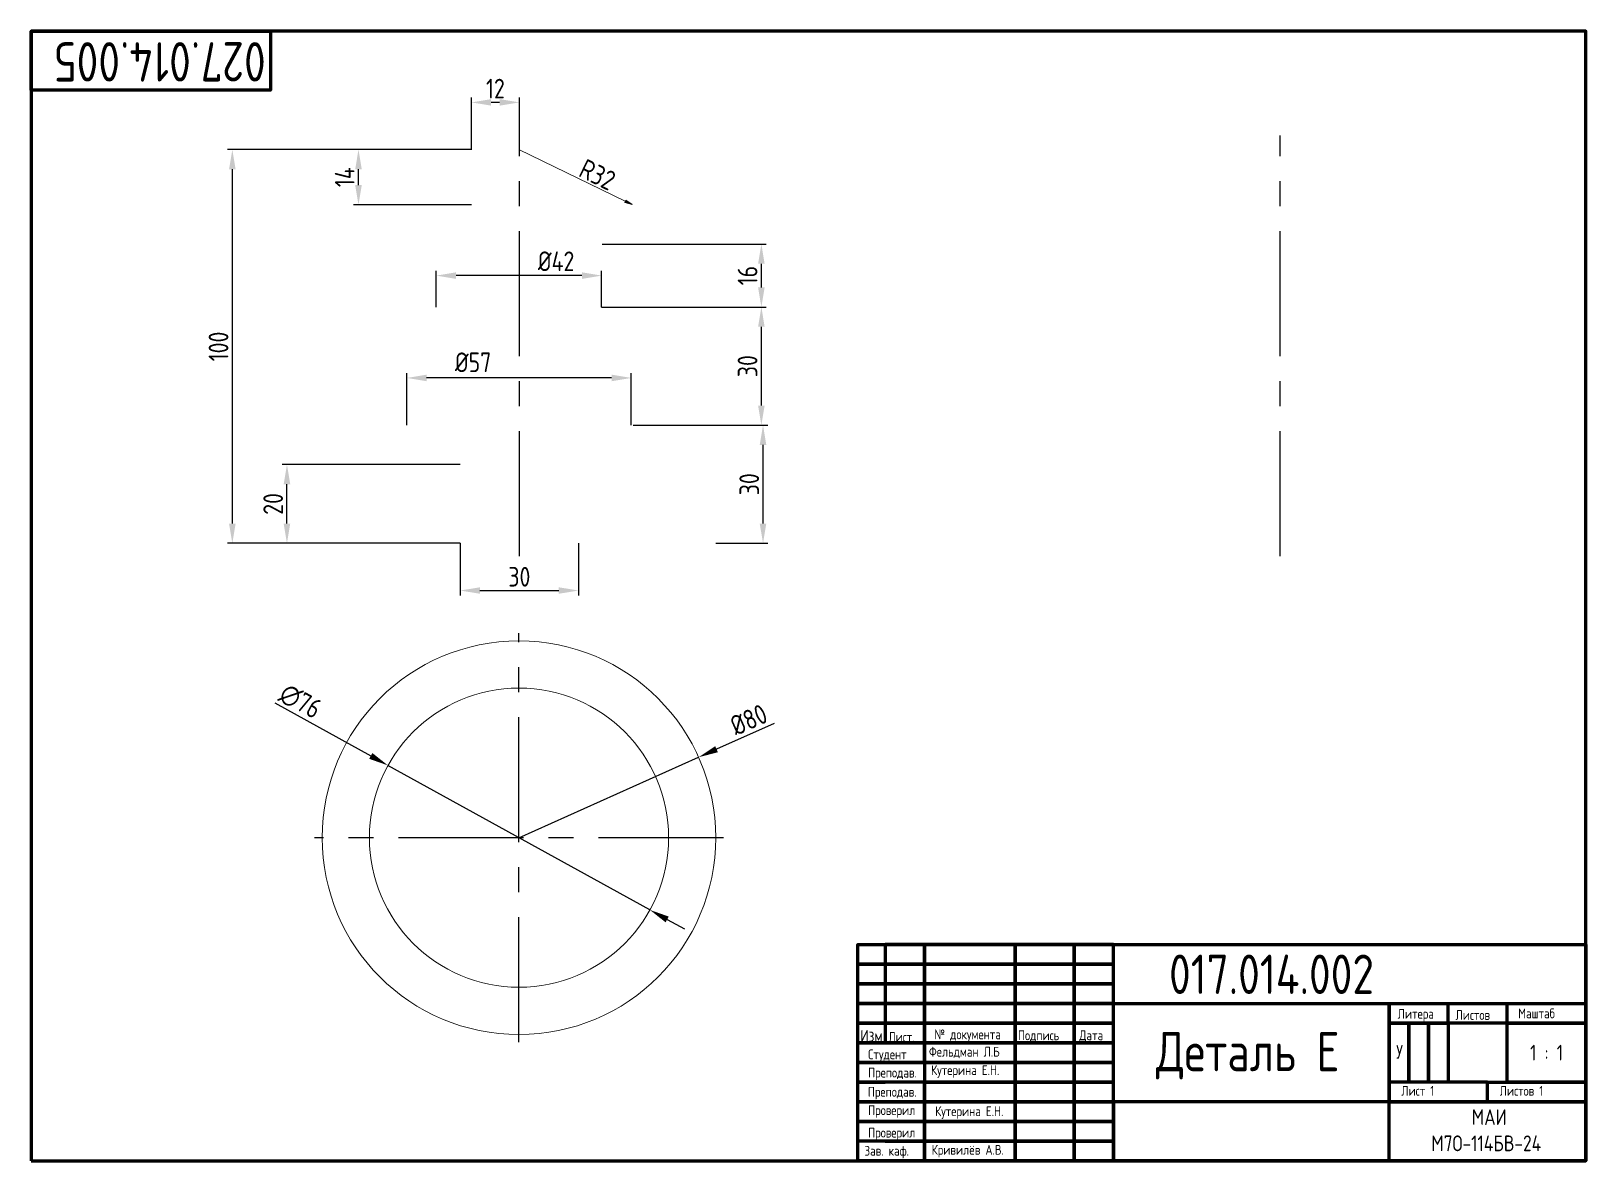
# Paper-space layout 'Деталь Е' of a CAD drawing. Header units: millimetres. Extents: x 20 to 415, y 5 to 292.
import ezdxf

# ---------------------------------------------------------------- set-up
doc = ezdxf.new("R2010")
doc.units = ezdxf.units.MM
doc.linetypes.add('CENTER', pattern=[50.8, 31.75, -6.35, 6.35, -6.35])
for name, color, linetype, lineweight in [('AM_5', 3, 'Continuous', 25), ('Оси', 1, 'CENTER', 30), ('Основной', 5, 'Continuous', 70), ('Текст', 3, 'Continuous', 20), ('Тонкая', 250, 'Continuous', 20)]:
    doc.layers.add(name, color=color, linetype=linetype, lineweight=lineweight)
doc.styles.get("Standard").update_dxf_attribs({"font": 'arial.ttf'})
doc.styles.add('ГОСТ', font='GOST_A.TTF')
doc.dimstyles.new('Apx$0', dxfattribs={"dimtxt": 5, "dimasz": 5, "dimexe": 1.25, "dimexo": 0, "dimgap": 1, "dimtad": 1, "dimdsep": 46, "dimtxsty": 'ГОСТ', "dimcen": 5, "dimclrd": 256, "dimclre": 256, "dimclrt": 256, "dimadec": 0, "dimazin": 2, "dimtp": 0.1, "dimtm": 0.1, "dimtfac": 0.71, "dimtmove": 1, "dimatfit": 3, "dimldrblk": 'NONE', "dimfxl": 1, "dimlwd": -1, "dimlwe": -1, "dimarcsym": 0})
doc.dimstyles.new('Apx$3', dxfattribs={"dimtxt": 5, "dimasz": 5, "dimexe": 1.25, "dimexo": 0, "dimgap": 1, "dimtad": 1, "dimdsep": 46, "dimtxsty": 'ГОСТ', "dimcen": 5, "dimclrd": 256, "dimclre": 256, "dimclrt": 256, "dimadec": 0, "dimazin": 2, "dimtp": 0.1, "dimtm": 0.1, "dimtfac": 0.71, "dimtmove": 1, "dimatfit": 3, "dimldrblk": 'NONE', "dimfxl": 1, "dimlwd": -1, "dimlwe": -1, "dimarcsym": 0})
doc.dimstyles.new('Apx$4', dxfattribs={"dimtxt": 5, "dimasz": 5, "dimexe": 1.25, "dimexo": 0, "dimgap": 1, "dimtad": 1, "dimdsep": 46, "dimtxsty": 'ГОСТ', "dimcen": 5, "dimclrd": 256, "dimclre": 256, "dimclrt": 256, "dimadec": 0, "dimazin": 2, "dimtp": 0.1, "dimtm": 0.1, "dimtfac": 0.71, "dimtmove": 1, "dimatfit": 3, "dimldrblk": 'NONE', "dimfxl": 1, "dimlwd": -1, "dimlwe": -1, "dimarcsym": 0})

# ---------------------------------------------------------------- blocks, each defined once
blk = doc.blocks.new('*D14')
at = {"layer": 'AM_5', "transparency": 16777216}
for p, q in [((181.95, 191.89), (207.2, 191.89)), ((205.95, 166.89), (205.95, 186.89)), ((193.95, 161.89), (207.2, 161.89))]:
    blk.add_line(p, q, dxfattribs=at)
for points in [[(205.11, 186.89), (206.78, 186.89), (205.95, 191.89)], [(205.11, 166.89), (206.78, 166.89), (205.95, 161.89)]]:
    blk.add_solid(points, dxfattribs=at)
at = {"layer": 'Defpoints', "color": 0, "transparency": 16777216}
for p in [(181.95, 191.89), (205.95, 191.89), (193.95, 161.89)]:
    blk.add_point(p, dxfattribs=at)
at = {"layer": 'AM_5', "transparency": 16777216, "insert": (202.45, 176.89), "char_height": 5, "attachment_point": 5, "rotation": 90, "style": 'ГОСТ'}
blk.add_mtext('30', dxfattribs=at)
blk = doc.blocks.new('_NONE')
blk = doc.blocks.new('*D15')
at = {"layer": 'AM_5', "transparency": 16777216}
for p, q in [((164.95, 221.89), (206.78, 221.89)), ((205.53, 196.89), (205.53, 216.89)), ((172.95, 191.89), (206.78, 191.89))]:
    blk.add_line(p, q, dxfattribs=at)
for points in [[(204.69, 216.89), (206.36, 216.89), (205.53, 221.89)], [(204.69, 196.89), (206.36, 196.89), (205.53, 191.89)]]:
    blk.add_solid(points, dxfattribs=at)
at = {"layer": 'Defpoints', "color": 0, "transparency": 16777216}
for p in [(164.95, 221.89), (205.53, 221.89), (172.95, 191.89)]:
    blk.add_point(p, dxfattribs=at)
at = {"layer": 'AM_5', "transparency": 16777216, "insert": (202.02, 206.89), "char_height": 5, "attachment_point": 5, "rotation": 90, "style": 'ГОСТ'}
blk.add_mtext('30', dxfattribs=at)
blk = doc.blocks.new('*D16')
at = {"layer": 'AM_5', "transparency": 16777216}
for p, q in [((129.04, 161.89), (129.04, 148.64)), ((159.04, 161.89), (159.04, 148.64)), ((134.04, 149.89), (154.04, 149.89))]:
    blk.add_line(p, q, dxfattribs=at)
for points in [[(134.04, 150.72), (134.04, 149.06), (129.04, 149.89)], [(154.04, 150.72), (154.04, 149.06), (159.04, 149.89)]]:
    blk.add_solid(points, dxfattribs=at)
at = {"layer": 'Defpoints', "color": 0, "transparency": 16777216}
for p in [(129.04, 161.89), (159.04, 161.89), (159.04, 149.89)]:
    blk.add_point(p, dxfattribs=at)
at = {"layer": 'AM_5', "transparency": 16777216, "insert": (144.04, 153.39), "char_height": 5, "attachment_point": 5, "style": 'ГОСТ'}
blk.add_mtext('30', dxfattribs=at)
blk = doc.blocks.new('*D17')
at = {"layer": 'AM_5', "transparency": 16777216}
for p, q in [((129.04, 181.89), (83.75, 181.89)), ((85, 166.89), (85, 176.89)), ((129.04, 161.89), (83.75, 161.89))]:
    blk.add_line(p, q, dxfattribs=at)
for points in [[(84.17, 176.89), (85.84, 176.89), (85, 181.89)], [(84.17, 166.89), (85.84, 166.89), (85, 161.89)]]:
    blk.add_solid(points, dxfattribs=at)
at = {"layer": 'Defpoints', "color": 0, "transparency": 16777216}
for p in [(85, 181.89), (129.04, 181.89), (129.04, 161.89)]:
    blk.add_point(p, dxfattribs=at)
at = {"layer": 'AM_5', "transparency": 16777216, "insert": (81.5, 171.89), "char_height": 5, "attachment_point": 5, "rotation": 90, "style": 'ГОСТ'}
blk.add_mtext('20', dxfattribs=at)
blk = doc.blocks.new('*D18')
at = {"layer": 'AM_5', "transparency": 16777216}
for p, q in [((132.01, 261.89), (69.88, 261.89)), ((71.13, 166.89), (71.13, 256.89)), ((93.95, 161.89), (69.88, 161.89))]:
    blk.add_line(p, q, dxfattribs=at)
for points in [[(70.29, 256.89), (71.96, 256.89), (71.13, 261.89)], [(70.29, 166.89), (71.96, 166.89), (71.13, 161.89)]]:
    blk.add_solid(points, dxfattribs=at)
at = {"layer": 'Defpoints', "color": 0, "transparency": 16777216}
for p in [(71.13, 261.89), (132.01, 261.89), (93.95, 161.89)]:
    blk.add_point(p, dxfattribs=at)
at = {"layer": 'AM_5', "transparency": 16777216, "insert": (67.62, 211.89), "char_height": 5, "attachment_point": 5, "rotation": 90, "style": 'ГОСТ'}
blk.add_mtext('100', dxfattribs=at)
blk = doc.blocks.new('*D19')
at = {"layer": 'AM_5', "transparency": 16777216}
for p, q in [((132.01, 261.89), (101.92, 261.89)), ((103.17, 252.89), (103.17, 256.89)), ((131.88, 247.89), (101.92, 247.89))]:
    blk.add_line(p, q, dxfattribs=at)
for points in [[(102.34, 256.89), (104.01, 256.89), (103.17, 261.89)], [(102.34, 252.89), (104.01, 252.89), (103.17, 247.89)]]:
    blk.add_solid(points, dxfattribs=at)
at = {"layer": 'Defpoints', "color": 0, "transparency": 16777216}
for p in [(103.17, 261.89), (132.01, 261.89), (131.88, 247.89)]:
    blk.add_point(p, dxfattribs=at)
at = {"layer": 'AM_5', "transparency": 16777216, "insert": (99.67, 254.89), "char_height": 5, "attachment_point": 5, "rotation": 90, "style": 'ГОСТ'}
blk.add_mtext('14', dxfattribs=at)
blk = doc.blocks.new('*D20')
at = {"layer": 'AM_5', "transparency": 16777216}
for p, q in [((131.88, 261.89), (131.88, 275.14)), ((139.04, 273.89), (136.88, 273.89)), ((144.04, 261.89), (144.04, 275.14))]:
    blk.add_line(p, q, dxfattribs=at)
for points in [[(136.88, 274.72), (136.88, 273.06), (131.88, 273.89)], [(139.04, 274.72), (139.04, 273.06), (144.04, 273.89)]]:
    blk.add_solid(points, dxfattribs=at)
at = {"layer": 'Defpoints', "color": 0, "transparency": 16777216}
for p in [(131.88, 273.89), (131.88, 261.89), (144.04, 261.89)]:
    blk.add_point(p, dxfattribs=at)
at = {"layer": 'AM_5', "transparency": 16777216, "insert": (137.96, 277.39), "char_height": 5, "attachment_point": 5, "style": 'ГОСТ'}
blk.add_mtext('12', dxfattribs=at)
blk = doc.blocks.new('*D21')
at = {"layer": 'AM_5', "transparency": 16777216}
for p, q in [((122.95, 221.89), (122.95, 231.14)), ((159.95, 229.89), (127.95, 229.89)), ((164.95, 221.89), (164.95, 231.14))]:
    blk.add_line(p, q, dxfattribs=at)
for points in [[(127.95, 230.72), (127.95, 229.06), (122.95, 229.89)], [(159.95, 230.72), (159.95, 229.06), (164.95, 229.89)]]:
    blk.add_solid(points, dxfattribs=at)
at = {"layer": 'Defpoints', "color": 0, "transparency": 16777216}
for p in [(122.95, 229.89), (122.95, 221.89), (164.95, 221.89)]:
    blk.add_point(p, dxfattribs=at)
at = {"layer": 'AM_5', "transparency": 16777216, "insert": (153.38, 233.53), "char_height": 5, "attachment_point": 5, "style": 'ГОСТ'}
blk.add_mtext('%%C42', dxfattribs=at)
blk = doc.blocks.new('*D22')
at = {"layer": 'AM_5', "transparency": 16777216}
for p, q in [((208.78, 116.13), (194.15, 109.58)), ((143.95, 87.1), (189.58, 107.54))]:
    blk.add_line(p, q, dxfattribs=at)
blk.add_solid([(193.81, 110.34), (194.49, 108.82), (189.58, 107.54)], dxfattribs=at)
at = {"layer": 'Defpoints', "color": 0, "transparency": 16777216}
for p in [(189.58, 107.54), (143.95, 87.1)]:
    blk.add_point(p, dxfattribs=at)
at = {"layer": 'AM_5', "transparency": 16777216, "insert": (202.31, 117.07), "char_height": 5, "attachment_point": 5, "rotation": 24.1187, "style": 'ГОСТ'}
blk.add_mtext('%%C80', dxfattribs=at)
blk = doc.blocks.new('*D23')
at = {"layer": 'AM_5', "transparency": 16777216}
for p, q in [((165.11, 237.89), (206.78, 237.89)), ((205.53, 226.89), (205.53, 232.89)), ((164.95, 221.89), (206.78, 221.89))]:
    blk.add_line(p, q, dxfattribs=at)
for points in [[(204.69, 232.89), (206.36, 232.89), (205.53, 237.89)], [(204.69, 226.89), (206.36, 226.89), (205.53, 221.89)]]:
    blk.add_solid(points, dxfattribs=at)
at = {"layer": 'Defpoints', "color": 0, "transparency": 16777216}
for p in [(165.11, 237.89), (205.53, 237.89), (164.95, 221.89)]:
    blk.add_point(p, dxfattribs=at)
at = {"layer": 'AM_5', "transparency": 16777216, "insert": (202.02, 229.89), "char_height": 5, "attachment_point": 5, "rotation": 90, "style": 'ГОСТ'}
blk.add_mtext('16', dxfattribs=at)
blk = doc.blocks.new('*D24')
at = {"layer": 'AM_5', "transparency": 16777216}
for p, q in [((115.48, 191.89), (115.48, 205.14)), ((167.48, 203.89), (120.48, 203.89)), ((172.48, 191.89), (172.48, 205.14))]:
    blk.add_line(p, q, dxfattribs=at)
for points in [[(120.48, 204.72), (120.48, 203.06), (115.48, 203.89)], [(167.48, 204.72), (167.48, 203.06), (172.48, 203.89)]]:
    blk.add_solid(points, dxfattribs=at)
at = {"layer": 'Defpoints', "color": 0, "transparency": 16777216}
for p in [(115.48, 203.89), (115.48, 191.89), (172.48, 191.89)]:
    blk.add_point(p, dxfattribs=at)
at = {"layer": 'AM_5', "transparency": 16777216, "insert": (132.29, 207.86), "char_height": 5, "attachment_point": 5, "style": 'ГОСТ'}
blk.add_mtext('%%C57', dxfattribs=at)
blk = doc.blocks.new('*D27')
at = {"layer": 'AM_5', "transparency": 16777216}
for p, q in [((81.89, 121.33), (106.3, 107.87)), ((177.22, 68.75), (110.67, 105.46)), ((181.6, 66.33), (185.98, 63.92))]:
    blk.add_line(p, q, dxfattribs=at)
for points in [[(106.7, 108.6), (105.89, 107.14), (110.67, 105.46)], [(182, 67.06), (181.2, 65.6), (177.22, 68.75)]]:
    blk.add_solid(points, dxfattribs=at)
at = {"layer": 'Defpoints', "color": 0, "transparency": 16777216}
for p in [(110.67, 105.46), (177.22, 68.75)]:
    blk.add_point(p, dxfattribs=at)
at = {"layer": 'AM_5', "transparency": 16777216, "insert": (88.41, 121.74), "char_height": 5, "attachment_point": 5, "rotation": 331.1169, "style": 'ГОСТ'}
blk.add_mtext('∅76', dxfattribs=at)

psp = doc.layouts.new('Деталь Е')

# ---------------------------------------------------------------- hatches: boundary and pattern name
at = {"layer": 'Текст'}
h = psp.add_hatch(color=256, dxfattribs=at)
h.dxf.hatch_style = 1
h.paths.add_polyline_path([(171.116, 249.091), (170.82, 248.481), (172.696, 247.948)])

# ---------------------------------------------------------------- linework, layer by layer
at = {"layer": 'Оси'}
for p, q in [((144.045, 158.639), (144.045, 265.477)), ((337.34, 158.639), (337.34, 265.477)), ((143.947, 35.178), (143.947, 139.029)), ((195.873, 87.104), (92.021, 87.104))]:
    psp.add_line(p, q, dxfattribs=at)
at = {"layer": 'Основной'}
for p, q in [((380, 40), (380, 45)), ((395, 25), (395, 45))]:
    psp.add_line(p, q, dxfattribs=at)
for points in [[(20, 5), (415, 5), (415, 292), (20, 292)], [(20, 292), (80.841, 292), (80.841, 276.969), (20, 276.969)], [(230, 60), (237, 60), (237, 55), (230, 55)], [(415, 5), (230.001, 5), (230.001, 60), (415, 60)], [(237, 55), (247, 55), (247, 60), (237, 60)], [(247, 55), (270, 55), (270, 60), (247, 60)], [(270, 55), (285, 55), (285, 60), (270, 60)], [(285, 55), (295, 55), (295, 60), (285, 60)], [(230, 55), (237, 55), (237, 50), (230, 50)], [(237, 50), (247, 50), (247, 55), (237, 55)], [(247, 50), (270, 50), (270, 55), (247, 55)], [(270, 50), (285, 50), (285, 55), (270, 55)], [(285, 50), (295, 50), (295, 55), (285, 55)], [(230, 50), (237, 50), (237, 45), (230, 45)], [(237, 45), (247, 45), (247, 50), (237, 50)], [(247, 45), (270, 45), (270, 50), (247, 50)], [(270, 45), (285, 45), (285, 50), (270, 50)], [(285, 45), (295, 45), (295, 50), (285, 50)], [(230, 45), (237, 45), (237, 40), (230, 40)], [(237, 40), (247, 40), (247, 45), (237, 45)], [(247, 40), (270, 40), (270, 45), (247, 45)], [(270, 40), (285, 40), (285, 45), (270, 45)], [(285, 40), (295, 40), (295, 45), (285, 45)], [(365, 20), (295, 20), (295, 45), (365, 45)], [(415, 20), (365, 20), (365, 45), (415, 45)], [(365, 45), (415, 45), (415, 40), (365, 40)], [(230, 40), (237, 40), (237, 35), (230, 35)], [(237, 35), (247, 35), (247, 40), (237, 40)], [(247, 35), (270, 35), (270, 40), (247, 40)], [(270, 35), (285, 35), (285, 40), (270, 40)], [(285, 35), (295, 35), (295, 40), (285, 40)], [(365, 40), (370, 40), (370, 25), (365, 25)], [(370, 40), (375, 40), (375, 25), (370, 25)], [(375, 40), (380, 40), (380, 25), (375, 25)], [(415, 25), (395, 25), (395, 40), (415, 40)], [(247, 30), (270, 30), (270, 35), (247, 35)], [(270, 30), (285, 30), (285, 35), (270, 35)], [(285, 30), (295, 30), (295, 35), (285, 35)], [(247, 25), (270, 25), (270, 30), (247, 30)], [(270, 25), (285, 25), (285, 30), (270, 30)], [(285, 25), (295, 25), (295, 30), (285, 30)], [(247, 20), (270, 20), (270, 25), (247, 25)], [(270, 20), (285, 20), (285, 25), (270, 25)], [(285, 20), (295, 20), (295, 25), (285, 25)], [(365, 20), (390, 20), (390, 25), (365, 25)], [(390, 25), (415, 25), (415, 20), (390, 20)], [(247, 15), (270, 15), (270, 20), (247, 20)], [(270, 15), (285, 15), (285, 20), (270, 20)], [(285, 15), (295, 15), (295, 20), (285, 20)], [(295, 5), (365, 5), (365, 20), (295, 20)], [(365, 20), (415, 20), (415, 5), (365, 5)], [(247, 10), (270, 10), (270, 15), (247, 15)], [(270, 10), (285, 10), (285, 15), (270, 15)], [(285, 10), (295, 10), (295, 15), (285, 15)], [(247, 5), (270, 5), (270, 10), (247, 10)], [(270, 5), (285, 5), (285, 10), (270, 10)], [(285, 5), (295, 5), (295, 10), (285, 10)]]:
    psp.add_lwpolyline(points, close=True, dxfattribs=at)
for points in [[(237, 30), (230, 30), (230, 35), (237, 35)], [(237, 30), (247, 30), (247, 35), (237, 35)], [(237, 25), (230, 25), (230, 30), (237, 30)], [(247, 30), (237, 30)], [(237, 20), (230, 20), (230, 25), (237, 25)], [(237, 20), (247, 20), (247, 25), (237, 25)], [(237, 15), (230, 15), (230, 20), (237, 20)], [(237, 15), (247, 15), (247, 20), (237, 20)], [(237, 10), (230, 10), (230, 15), (237, 15)], [(237, 10), (247, 10), (247, 15), (237, 15)], [(237, 5), (247, 5), (247, 10), (237, 10)]]:
    psp.add_lwpolyline(points, dxfattribs=at)
at = {"layer": 'Текст'}
for p, q in [((143.947, 261.889), (170.965, 248.779)), ((171.116, 249.091), (170.82, 248.481)), ((172.737, 247.919), (171.116, 249.091)), ((172.744, 247.935), (170.82, 248.481)), ((172.648, 247.962), (172.737, 247.919))]:
    psp.add_line(p, q, dxfattribs=at)
at = {"layer": 'Тонкая'}
for radius in [50, 38]:
    psp.add_circle((143.947, 87.104), radius, dxfattribs=at)

# ---------------------------------------------------------------- texts
at = {"layer": 'Текст', "color": 0, "insert": (79.623, 279.196), "char_height": 10, "attachment_point": 1, "rotation": 180}
psp.add_mtext_dynamic_manual_height_columns('{\\fGOST type A|b0|i0|c204|p34;027.014.005}', width=120, gutter_width=12.5, heights=[0], dxfattribs=at)
at = {"layer": 'Текст', "insert": (160.961, 259.727), "char_height": 5, "attachment_point": 1, "rotation": 334.13076}
psp.add_mtext_dynamic_manual_height_columns('{\\fGOST type A|b0|i0|c0|p34;R32}', width=33.75561, gutter_width=12.5, heights=[0], dxfattribs=at)
at = {"layer": 'Текст', "color": 0, "style": 'ГОСТ'}
for s, width, heights, insert, char_height, attachment_point in [('017.014.002', 22.31239, [0], (309.083, 57.406), 10, 1), ('Литера', 15, [0], (367.181, 43.622), 2.5, 1), ('Маштаб', 30, [0], (397.812, 43.721), 2.5, 1), ('Листов', 15, [0], (381.885, 43.314), 2.5, 1), ('Изм.', 4.24529, [0], (230.679, 38.282), 3, 1), ('№ документа', 22.31239, [0], (249.475, 38.392), 2.5, 1), ('Студент', 17, [0], (232.648, 33.315), 2.5, 1), ('Фельдман Л.Б', 22.28536, [0], (248.099, 33.98), 2.5, 1), ('1 : 1', 20, [0], (405, 32.5), 4, 5), ('Преподав.', 17, [0], (232.645, 28.678), 2.5, 1), ('Кутерина Е.Н.', 23, [3.129], (248.641, 29.297), 2.5, 1), ('Преподав.', 17, [0], (232.587, 23.797), 2.5, 1), ('Лист 1', 25, [0], (368.104, 24.051), 2.5, 1), ('Листов 1', 25, [0], (393.104, 24.051), 2.5, 1), ('Проверил', 14.34686, [0], (232.653, 19.128), 2.5, 1), ('Кутерина Е.Н.', 23, [3.129], (249.671, 18.865), 2.5, 1), ('\\pi20.99571;МАИ\\P\\pi10.70264;М7О-114БВ-24', 50, [0], (365, 18.128), 4, 1), ('Проверил', 14.34686, [0], (232.653, 13.432), 2.5, 1), ('Зав. каф.', 13.02451, [7.58], (231.728, 8.819), 2.5, 1), ('Кривилёв А.В.', 23, [3.129], (248.784, 9.058), 2.5, 1)]:
    psp.add_mtext_dynamic_manual_height_columns(s, width=width, gutter_width=12.5, heights=heights, dxfattribs=dict(at, insert=insert, char_height=char_height, attachment_point=attachment_point))
at = {"layer": 'Текст', "color": 0, "insert": (237.81, 37.74), "char_height": 2.5, "width": 6.25625, "attachment_point": 1, "style": 'ГОСТ'}
psp.add_mtext('Лист.', dxfattribs=at)
at = {"layer": 'Текст', "color": 0, "char_height": 2.5, "attachment_point": 1, "style": 'ГОСТ'}
for s, insert in [('Подпись', (270.727, 38.15)), ('Дата', (286.289, 38.165))]:
    psp.add_mtext(s, dxfattribs=dict(at, insert=insert))
at = {"layer": 'Текст', "color": 0, "attachment_point": 1}
for s, width, insert, char_height in [('{\\fGOST type A|b0|i0|c204|p34;Деталь Е}', 66.15116, (305.749, 37.776), 10), ('{\\fGOST type A|b0|i0|c204|p34;У}', 63.36792, (366.807, 34.434), 3.5)]:
    psp.add_mtext_dynamic_manual_height_columns(s, width=width, gutter_width=12.5, heights=[0], dxfattribs=dict(at, insert=insert, char_height=char_height))

# ---------------------------------------------------------------- dimensions: what is measured, and where the dimension line sits
at = {"layer": 'AM_5'}
dim = psp.add_linear_dim(base=(131.88, 273.889), p1=(144.045, 261.889), p2=(131.88, 261.889), text='12', dimstyle='Apx$0', override={"dimlfac": -1, "dimpost": ''}, dxfattribs=at)
dim.commit()
dim.dimension.update_dxf_attribs({"geometry": '*D20', "text_midpoint": (137.962, 277.393)})
for base, p1, p2, override, picture, middle in [((71.128, 261.889), (93.947, 161.889), (132.014, 261.889), {"dimlfac": -1}, '*D18', (67.624, 211.889)), ((103.172, 261.889), (131.88, 247.889), (132.014, 261.889), {"dimlfac": -1, "dimpost": ''}, '*D19', (99.668, 254.889)), ((205.527, 237.889), (164.947, 221.889), (165.113, 237.889), {"dimlfac": -1, "dimpost": ''}, '*D23', (202.023, 229.889)), ((205.527, 221.889), (172.947, 191.889), (164.947, 221.889), {"dimlfac": -1}, '*D15', (202.025, 206.889)), ((205.947, 191.889), (193.947, 161.889), (181.947, 191.889), {"dimlfac": -1, "dimpost": ''}, '*D14', (202.445, 176.889)), ((85.002, 181.889), (129.045, 161.889), (129.045, 181.889), {"dimlfac": -1, "dimpost": ''}, '*D17', (81.5, 171.889))]:
    dim = psp.add_linear_dim(base=base, p1=p1, p2=p2, angle=90, dimstyle='Apx$0', override=override, dxfattribs=at)
    dim.commit()
    dim.dimension.update_dxf_attribs({"geometry": picture, "text_midpoint": middle})
for base, p1, p2, picture, middle in [((122.947, 229.889), (164.947, 221.889), (122.947, 221.889), '*D21', (153.38, 230.031)), ((115.484, 203.889), (172.484, 191.889), (115.484, 191.889), '*D24', (132.286, 204.361))]:
    dim = psp.add_linear_dim(base=base, p1=p1, p2=p2, text='%%C<>', dimstyle='Apx$0', override={"dimlfac": -1}, dxfattribs=at)
    dim.commit()
    dim.dimension.update_dxf_attribs({"geometry": picture, "text_midpoint": middle, "dimtype": 160})
dim = psp.add_linear_dim(base=(159.045, 149.889), p1=(129.045, 161.889), p2=(159.045, 161.889), dimstyle='Apx$0', override={"dimlfac": -1, "dimpost": ''}, dxfattribs=at)
dim.commit()
dim.dimension.update_dxf_attribs({"geometry": '*D16', "text_midpoint": (144.045, 153.391)})
dim = psp.add_diameter_dim_2p(p1=(177.22, 68.749), p2=(110.674, 105.459), dimstyle='Apx$3', override={"dimpost": ''}, dxfattribs=at)
dim.commit()
dim.dimension.update_dxf_attribs({"geometry": '*D27', "text_midpoint": (86.722, 118.671), "dimtype": 163})
dim = psp.add_radius_dim(center=(143.947, 87.104), mpoint=(189.582, 107.535), text='%%C80', dimstyle='Apx$4', override={"dimpost": ''}, dxfattribs=at)
dim.commit()
dim.dimension.update_dxf_attribs({"geometry": '*D22', "text_midpoint": (202.312, 117.071)})

doc.saveas('drawing.dxf')
